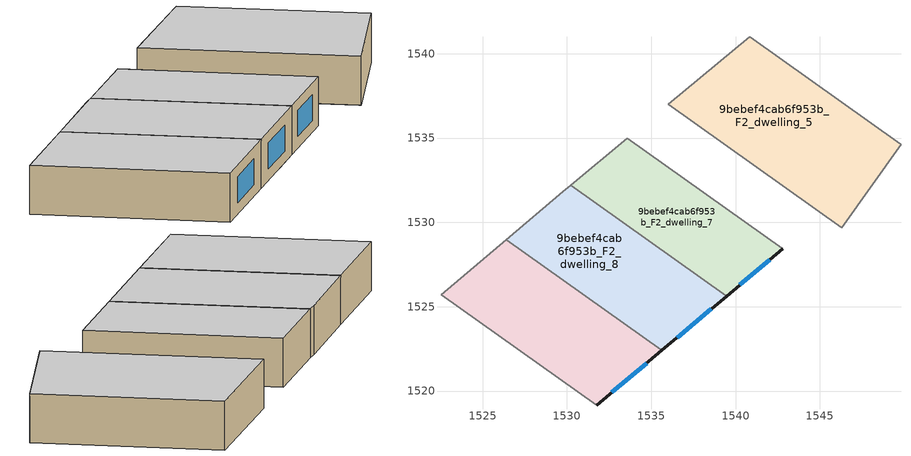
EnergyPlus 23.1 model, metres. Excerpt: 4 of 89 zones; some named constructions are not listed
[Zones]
9bebef4cab6f953b_F2_dwelling_5
 floor to 9bebef4cab6f953b_F1_dwelling_13 (EU_floor_Construction): 1544.18,1532.12 1546.18,1529.77 1543.58,1531.61 z6
 floor to 9bebef4cab6f953b_F1_dwelling_2 (EU_floor_Construction): 1547.61,1536.19 1548.19,1535.51 1543.58,1531.61 1538.59,1535.15 1536.61,1537.49 1540.84,1541 z6
 floor to 9bebef4cab6f953b_F1_dwelling_3 (EU_floor_Construction): 1536.61,1537.49 1538.59,1535.15 1536,1536.99 z6
 floor to 9bebef4cab6f953b_F1_dwelling_11 (EU_floor_Construction): 1549.8,1534.64 1548.91,1533.38 1547.55,1534.98 1548.36,1535.66 z6
 floor to 9bebef4cab6f953b_F1_dwelling_1 (EU_floor_Construction): 1548.36,1535.66 1548.19,1535.51 1547.61,1536.19 z6
 floor to 9bebef4cab6f953b_F1_dwelling_12 (EU_floor_Construction): 1547.55,1534.98 1548.91,1533.38 1546.29,1529.69 1546.18,1529.77 1544.18,1532.12 z6
 wall to 9bebef4cab6f953b_F2_dwelling_4 (EU_wall_Construction): 1546.29,1529.69 1549.8,1534.64 z6:9
 wall adiabatic (EU_wall_Construction): 1540.84,1541 1536,1536.99 z6:9
 wall to 9bebef4cab6f953b_F2_dwelling_3 (EU_wall_Construction): 1549.8,1534.64 1540.84,1541 z6:9
 wall to 9bebef4cab6f953b_F2_dwelling_6 (EU_wall_Construction): 1536,1536.99 1546.29,1529.69 z6:9
 ceiling to 9bebef4cab6f953b_F3_dwelling_5 (EU_floor_Construction): 1546.29,1529.69 1549.8,1534.64 1540.84,1541 1536,1536.99 z9
9bebef4cab6f953b_F2_dwelling_7
 floor to 9bebef4cab6f953b_F1_dwelling_3 (EU_floor_Construction): 1542.8,1528.43 1539.46,1525.63 1532.89,1530.29 1530.84,1532.72 1533.57,1534.98 z6
 floor to 9bebef4cab6f953b_F1_dwelling_4 (EU_floor_Construction): 1530.84,1532.72 1532.88,1530.3 1530.21,1532.19 z6
 wall outside (EU_wall_Construction): 1539.46,1525.63 1542.8,1528.43 z6:9
 wall to 9bebef4cab6f953b_F2_dwelling_8 (EU_wall_Construction): 1530.21,1532.19 1539.46,1525.63 z6:9
 wall adiabatic (EU_wall_Construction): 1533.57,1534.98 1530.21,1532.19 z6:9
 wall to 9bebef4cab6f953b_F2_dwelling_6 (EU_wall_Construction): 1542.8,1528.43 1533.57,1534.98 z6:9
 window (EU_Window_Construction): 1540.24,1526.29 1542.01,1527.77 z6.7:8.3
 ceiling to 9bebef4cab6f953b_F3_dwelling_7 (EU_floor_Construction): 1542.8,1528.43 1533.57,1534.98 1530.21,1532.19 1539.46,1525.63 z9
9bebef4cab6f953b_F2_dwelling_8
 floor to 9bebef4cab6f953b_F1_dwelling_4 (EU_floor_Construction): 1532.88,1530.3 1537.92,1524.34 1535.63,1522.41 1526.39,1528.97 1529.76,1531.82 1530.21,1532.19 z6
 floor to 9bebef4cab6f953b_F1_dwelling_3 (EU_floor_Construction): 1539.46,1525.63 1537.93,1524.34 1532.89,1530.29 z6
 wall outside (EU_wall_Construction): 1535.63,1522.41 1539.46,1525.63 z6:9
 wall to 9bebef4cab6f953b_F2_dwelling_9 (EU_wall_Construction): 1526.39,1528.97 1535.63,1522.41 z6:9
 wall adiabatic (EU_wall_Construction): 1530.21,1532.19 1529.76,1531.82 1526.39,1528.97 z6:9
 window (EU_Window_Construction): 1536.53,1523.17 1538.56,1524.87 z6.7:8.3
 ceiling to 9bebef4cab6f953b_F3_dwelling_8 (EU_floor_Construction): 1539.46,1525.63 1530.21,1532.19 1529.76,1531.82 1526.39,1528.97 1535.63,1522.41 z9
9bebef4cab6f953b_F2_dwelling_9
 floor to 9bebef4cab6f953b_F1_dwelling_5 (EU_floor_Construction): 1525.14,1527.92 1532.22,1519.55 1531.76,1519.16 1522.53,1525.71 z6
 floor to 9bebef4cab6f953b_F1_dwelling_4 (EU_floor_Construction): 1535.63,1522.41 1532.22,1519.55 1525.14,1527.92 1526.39,1528.97 z6
 wall outside (EU_wall_Construction): 1531.76,1519.16 1535.63,1522.41 z6:9
 wall to 9bebef4cab6f953b_F2_dwelling_10 (EU_wall_Construction): 1522.53,1525.71 1531.76,1519.16 z6:9
 wall adiabatic (EU_wall_Construction): 1526.39,1528.97 1522.53,1525.71 z6:9
 window (EU_Window_Construction): 1532.67,1519.93 1534.72,1521.65 z6.7:8.3
 ceiling to 9bebef4cab6f953b_F3_dwelling_9 (EU_floor_Construction): 1535.63,1522.41 1526.39,1528.97 1522.53,1525.71 1531.76,1519.16 z9
[SCHEDULE:FILE] Column Number=1; Rows to Skip at Top=0; Number of Hours of Data=8760; Column Separator=Comma; Interpolate to Timestep=No; Minutes per Item=60; Adjust Schedule for Daylight Savings=Yes
Name | File
EU_Step8_GainSchedule_9bebef4cab6f953b_F4_dwelling_2_f000 | ../../schedules/9bebef4cab6f953b/9bebef4cab6f953b_F4_dwelling_2_f000_gain.csv
EU_Step8_GainSchedule_9bebef4cab6f953b_F4_dwelling_3_f000 | ../../schedules/9bebef4cab6f953b/9bebef4cab6f953b_F4_dwelling_3_f000_gain.csv
EU_Step8_GainSchedule_9bebef4cab6f953b_F4_dwelling_4_f000 | ../../schedules/9bebef4cab6f953b/9bebef4cab6f953b_F4_dwelling_4_f000_gain.csv
EU_Step8_GainSchedule_9bebef4cab6f953b_F4_dwelling_5_f000 | ../../schedules/9bebef4cab6f953b/9bebef4cab6f953b_F4_dwelling_5_f000_gain.csv
EU_Step8_GainSchedule_9bebef4cab6f953b_F4_dwelling_6_f000 | ../../schedules/9bebef4cab6f953b/9bebef4cab6f953b_F4_dwelling_6_f000_gain.csv
EU_Step8_GainSchedule_9bebef4cab6f953b_F4_dwelling_7_f000 | ../../schedules/9bebef4cab6f953b/9bebef4cab6f953b_F4_dwelling_7_f000_gain.csv
EU_Step8_GainSchedule_9bebef4cab6f953b_F4_dwelling_8_f000 | ../../schedules/9bebef4cab6f953b/9bebef4cab6f953b_F4_dwelling_8_f000_gain.csv
EU_Step8_GainSchedule_9bebef4cab6f953b_F4_dwelling_9_f000 | ../../schedules/9bebef4cab6f953b/9bebef4cab6f953b_F4_dwelling_9_f000_gain.csv
EU_Step8_GainSchedule_9bebef4cab6f953b_F4_dwelling_10_f000 | ../../schedules/9bebef4cab6f953b/9bebef4cab6f953b_F4_dwelling_10_f000_gain.csv
EU_Step8_GainSchedule_9bebef4cab6f953b_F4_dwelling_11_f000 | ../../schedules/9bebef4cab6f953b/9bebef4cab6f953b_F4_dwelling_11_f000_gain.csv
EU_Step8_GainSchedule_9bebef4cab6f953b_F4_dwelling_12_f000 | ../../schedules/9bebef4cab6f953b/9bebef4cab6f953b_F4_dwelling_12_f000_gain.csv
EU_Step8_GainSchedule_9bebef4cab6f953b_F4_dwelling_13_f000 | ../../schedules/9bebef4cab6f953b/9bebef4cab6f953b_F4_dwelling_13_f000_gain.csv
EU_Step8_GainSchedule_9bebef4cab6f953b_F4_dwelling_14_f000 | ../../schedules/9bebef4cab6f953b/9bebef4cab6f953b_F4_dwelling_14_f000_gain.csv
EU_Step8_GainSchedule_9bebef4cab6f953b_F4_dwelling_15_f000 | ../../schedules/9bebef4cab6f953b/9bebef4cab6f953b_F4_dwelling_15_f000_gain.csv
EU_Step8_GainSchedule_9bebef4cab6f953b_F4_dwelling_16_f000 | ../../schedules/9bebef4cab6f953b/9bebef4cab6f953b_F4_dwelling_16_f000_gain.csv
